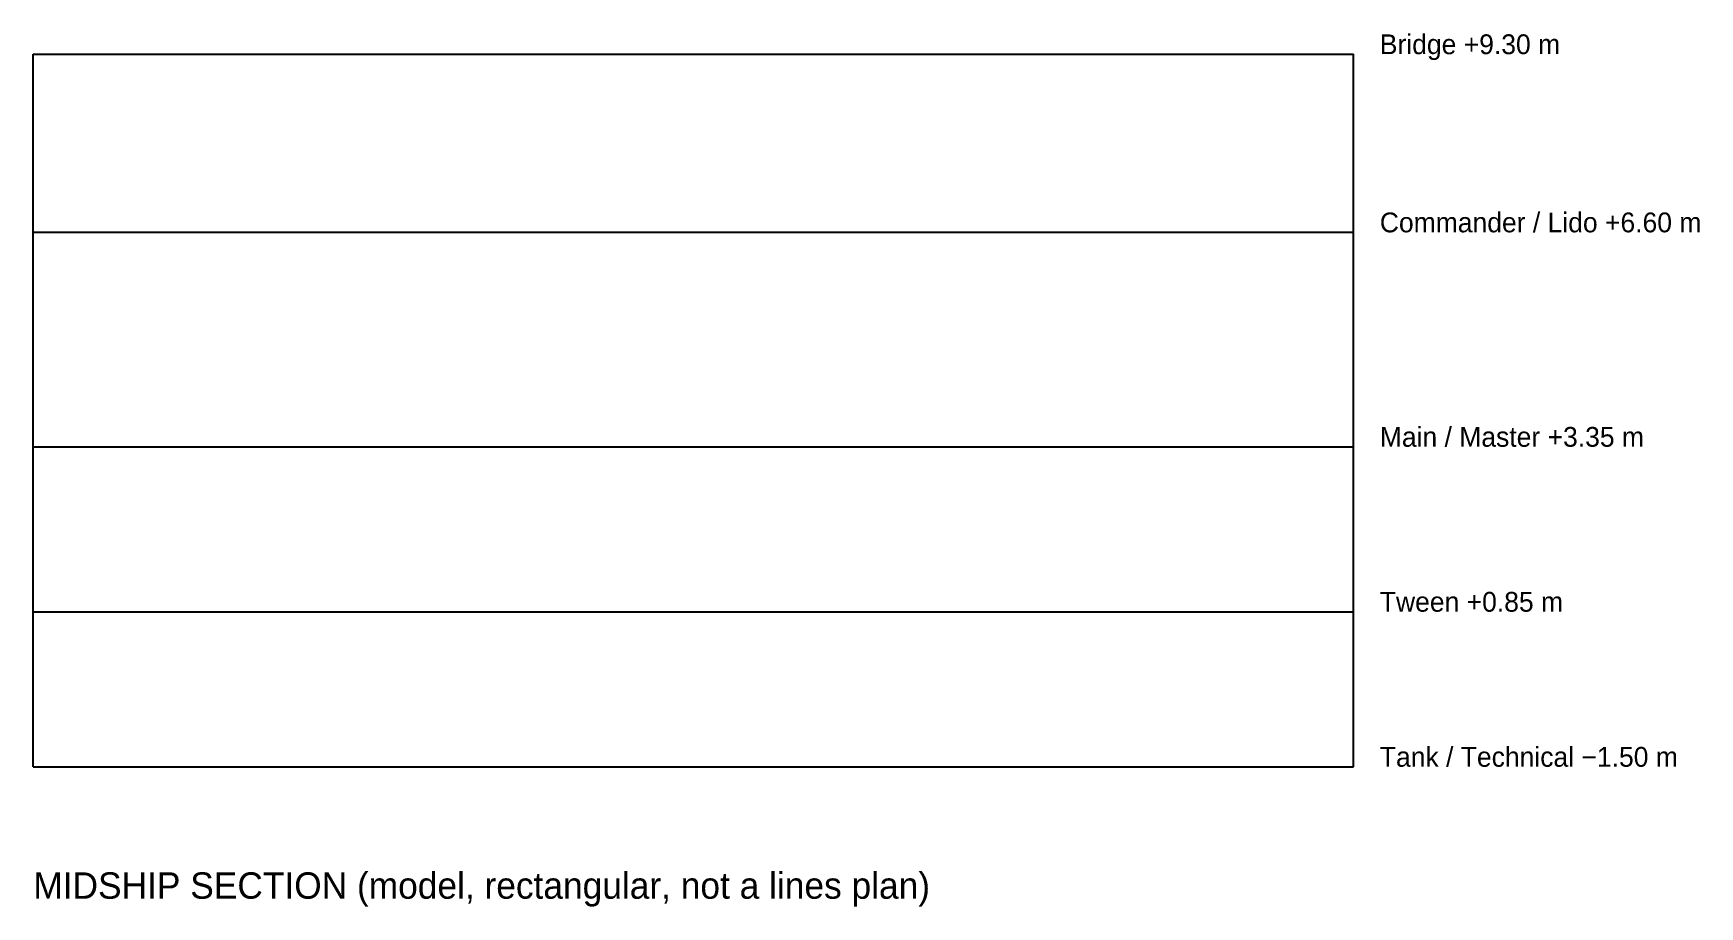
# Model space of a CAD drawing. Header units: millimetres. Extents: x -10000 to 15246, y -2121 to 11116.
import ezdxf

# ---------------------------------------------------------------- set-up
doc = ezdxf.new("R2010")
doc.units = ezdxf.units.MM
for name, color, linetype in [('DECK', 4, 'Continuous'), ('HULL_MODEL', 8, 'Continuous'), ('TEXT', 7, 'Continuous')]:
    doc.layers.add(name, color=color, linetype=linetype)

msp = doc.modelspace()

# ---------------------------------------------------------------- linework, layer by layer
at = {"layer": 'DECK'}
for p, q in [((-10000, 10800), (10000, 10800)), ((-10000, 8100), (10000, 8100)), ((-10000, 4850), (10000, 4850)), ((-10000, 2350), (10000, 2350)), ((-10000, 0), (10000, 0))]:
    msp.add_line(p, q, dxfattribs=at)
at = {"layer": 'HULL_MODEL'}
for points in [[(-10000, 0), (-10000, 10800)], [(10000, 0), (10000, 10800)]]:
    msp.add_lwpolyline(points, dxfattribs=at)

# ---------------------------------------------------------------- texts
at = {"layer": 'TEXT'}
for s, height, p in [('Bridge +9.30 m', 300, (10400, 10800)), ('Commander / Lido +6.60 m', 300, (10400, 8100)), ('Main / Master +3.35 m', 300, (10400, 4850)), ('Tween +0.85 m', 300, (10400, 2350)), ('Tank / Technical −1.50 m', 300, (10400, 0)), ('MIDSHIP SECTION (model, rectangular, not a lines plan)', 400, (-10000, -2000))]:
    msp.add_text(s, height=height, dxfattribs=at).set_placement(p)

doc.saveas('drawing.dxf')
